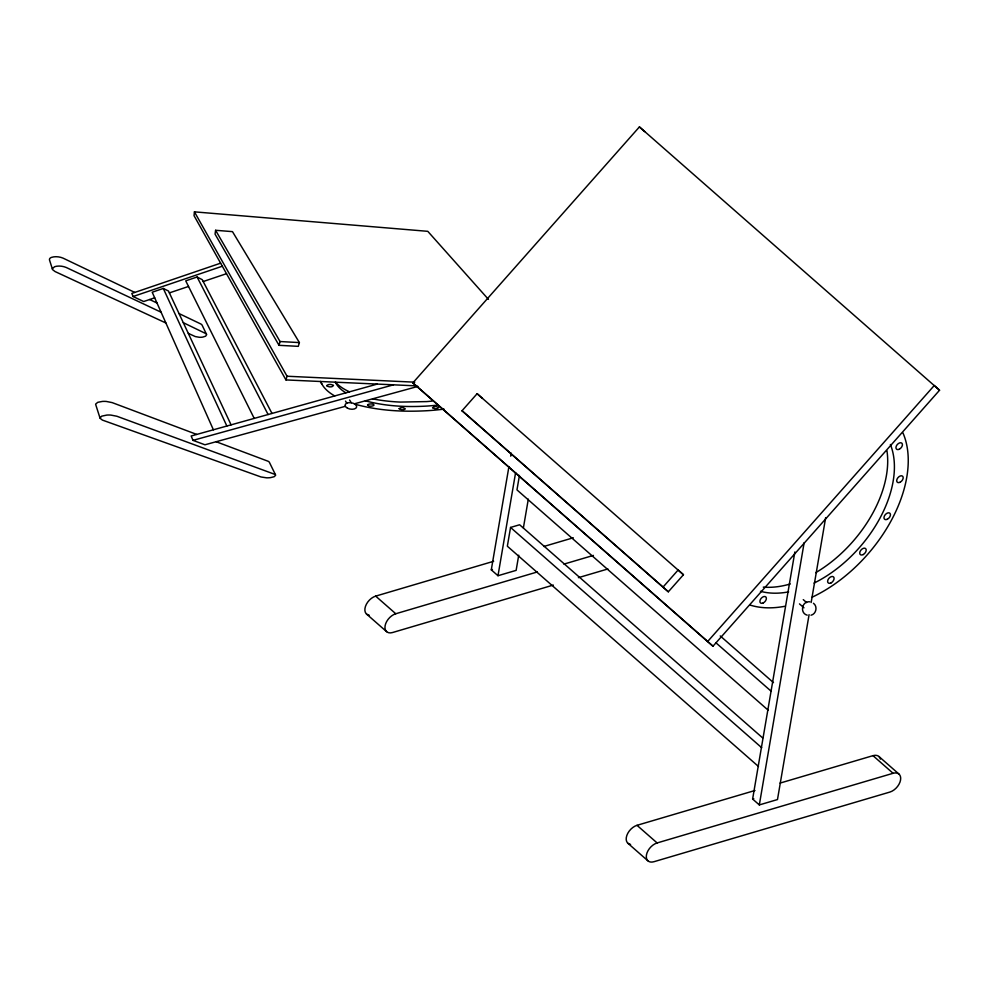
<?xml version="1.0" encoding="UTF-8"?>
<svg xmlns="http://www.w3.org/2000/svg" width="989" height="989" viewBox="0 0 989 989"><rect width="100%" height="100%" fill="white"/><g stroke="black" fill="none" stroke-linecap="round" stroke-linejoin="round"><path stroke-width="1.48" d="M488.455 299.37L427.78 231.327L194.437 211.856L194.042 215.664L285.945 379.924L416.728 385.883M100.025 417.939L101.719 416.159L106.837 415.071A17.592 9.655 9.7 0 1 110.867 415.083L116.826 416.233L275.251 474.51A2.262 1.249 9.7 0 1 275.647 475.264L274.163 476.71L270.665 477.6A16.739 9.185 9.7 0 1 266.597 477.823L261.022 476.97L102.374 420.078L100.087 418.273L95.723 404.625A3.499 1.916 9.7 0 1 95.686 404.056L97.787 402.313L102.362 401.435A16.875 9.26 9.7 0 1 106.318 401.447L112.202 402.622L196.749 434.431M215.59 230.289L215.058 234.133L279.022 345.322L298.27 346.348L299.395 342.59L232.477 231.636L215.59 230.289L280.035 341.539L279.022 345.322M518.731 555.2L516.134 570.369L497.986 575.722L491.286 569.849L508.902 466.771M510.72 456.164L511.239 453.135M497.986 575.722L515.603 472.643M762.68 737.93L519.621 524.763L510.547 527.446L507.345 546.212L758.501 766.5M519.435 475.449L516.963 489.889L768.132 710.164M523.391 527.916L528.311 499.124M809.089 614.639L777.478 799.557L759.317 804.922L752.617 799.038L794.859 551.973M759.317 804.922L804.144 542.689M811.153 602.511L825.667 517.63M285.945 379.924L287.045 376.24L194.437 211.856M412.858 382.879L639.426 126.901L939.55 390.235L712.982 646.213L412.858 382.879L712.982 646.213M462.036 410.744L477.131 393.684L683.448 574.733L668.341 591.793L462.036 410.744L668.341 591.793M663.063 587.058L678.157 569.985L683.448 574.733M707.691 641.465L934.271 385.487L939.55 390.235M220.621 263.173L131.809 293.436L133.082 296.515L143.677 301.534L154.692 297.825M133.082 296.515L222.327 266.226M231.08 424.85L168.501 291.038L163.284 288.454L152.195 292.212L213.389 429.782M271.987 413.439L202.238 279.677L197.095 277.007L185.734 280.851L254.21 418.396M169.379 292.892L188.516 286.464M203.202 281.531L226.506 273.693M811.005 615.22C816.271 614.045 817.816 606.405 813.453 603.278M369.231 615.22A11.398 7.096 -48.7 0 1 365.46 606.381A11.398 7.096 -48.7 0 1 375.672 596.12L493.659 561.282M543.802 546.484L573.299 537.781M491.286 569.849L492.423 569.503M553.321 585.068L392.571 632.527A11.398 7.096 -48.7 0 1 385.092 625.814A11.398 7.096 -48.7 0 1 395.773 613.749L537.361 571.951M563.915 564.113L593.412 555.41M578.404 577.663L607.901 568.959M630.574 844.421A11.398 7.096 -48.7 0 1 626.791 835.581A11.398 7.096 -48.7 0 1 637.003 825.321L755.003 790.483M780.074 783.09L872.99 755.658A11.398 7.096 -48.7 0 1 880.408 759.107M752.617 799.038L753.754 798.704M657.116 842.949L893.092 773.287A11.398 7.096 -48.7 0 1 900.559 780A11.398 7.096 -48.7 0 1 889.877 792.065L653.902 861.728A11.398 7.096 -48.7 0 1 646.435 855.015A11.398 7.096 -48.7 0 1 657.116 842.949L637.003 825.321M377.229 384.091L191.161 435.988L192.991 440.365L204.958 444.79L345.371 406.306M192.991 440.365L393.449 384.832M354.445 403.809L417.902 386.415M809.781 601.807C801.869 600.706 799.532 613.267 807.209 615.158M287.045 376.24L414.774 382.174M280.035 341.539L299.395 342.59M365.349 400.817C385.376 406.244 406.38 407.283 427.013 406.059A147.942 81.222 9.7 0 0 438.152 405.033M355.1 404.217C379.146 410.942 404.452 412.141 429.263 410.583A172.852 94.895 9.7 0 0 444.061 409.1M216.146 441.724L267.611 461.072A3.054 1.681 9.7 0 1 269.379 462.308L275.362 474.51M165.892 322.995L55.063 271.555L52.664 269.7A4.488 2.46 9.7 0 1 52.429 268.625L54.618 266.709A10.619 5.823 9.7 0 1 66.3 267.512L161.096 312.215M188.318 333.392L195.303 336.569L199.234 337.274A10.805 5.934 9.7 0 0 202.708 337.113L205.601 336.198L206.676 334.641A3.288 1.805 9.7 0 0 206.256 333.8L202.115 325.171A3.832 2.102 9.7 0 0 200.446 323.799L179.046 313.562M183.311 322.686L206.256 333.8M134.788 292.423L63.123 258.166A10.372 5.687 9.7 0 0 51.589 257.363A5.526 3.041 9.7 0 0 49.499 259.959L52.38 268.983M149.648 299.519L157.016 303.042M803.266 599.631L806.616 602.573M799.495 603.896L803.958 607.815M878.937 756.511L899.038 774.14M872.99 755.658L893.092 773.287M720.227 635.927L773.472 682.62M715.789 642.665L771.333 691.385M510.547 527.446L761.715 747.721M375.672 596.12L395.773 613.749M366.511 614.033L386.625 631.662M627.854 843.234L647.956 860.863M639.426 126.901L644.717 131.648M477.131 393.684L482.422 398.431M349.574 400.013L351.28 402.746M345.52 401.126L346.768 403.153M320.312 381.494L321.858 384.066M197.095 277.007L268.093 414.527M163.284 288.454L226.852 426.024M886.96 450.848A102.559 63.902 -48.7 0 1 815.764 572.656M790.298 583.955A102.559 63.902 -48.7 0 1 763.285 587.107M890.384 444.481A102.559 63.902 -48.7 0 1 814.046 583.09M788.641 591.867A102.559 63.902 -48.7 0 1 760.454 591.286M902.945 432.91A119.644 74.546 -48.7 0 1 811.994 597.257M784.846 606.282A119.644 74.546 -48.7 0 1 750.466 605.181M334.727 395.946A39.498 21.684 9.7 0 1 320.745 381.507M345.878 392.831A33.713 18.507 9.7 0 1 335.395 382.174M349.513 391.817A37.693 20.695 9.7 0 1 335.518 382.187M432.032 401.101A146.063 80.196 9.7 0 1 426.593 401.596L400.557 402.078A102.609 56.336 9.7 0 1 372.519 398.851M367.574 405.033L369.058 406.046A5.217 2.856 9.7 0 0 373.409 405.614A1.446 0.791 9.7 0 0 373.817 404.748A1.446 0.791 9.7 0 0 372.408 404.081A5.205 2.856 9.7 0 0 368.044 404.526L367.574 405.033M432.601 407.703L435.086 408.791A5.551 3.054 9.7 0 0 437.571 408.494L438.72 407.394L436.273 406.603A5.551 3.041 9.7 0 0 433.788 406.899L432.601 407.703M399.148 408.68L401.67 409.805A4.549 2.497 9.7 0 0 405.305 408.828L403.092 407.629A5.464 3.004 9.7 0 0 400.496 407.851L399.148 408.68M326.852 385.537L326.84 385.772A1.298 0.717 9.7 0 0 327.149 386.204L329.424 386.86A5.514 3.029 9.7 0 0 332.106 386.637L333.466 385.562A1.298 0.717 9.7 0 0 333.157 385.141L330.882 384.474A5.514 3.029 9.7 0 0 328.187 384.696L326.852 385.537M763.137 602.993A4.018 2.51 -48.7 0 0 765.931 597.035A4.018 2.51 -48.7 0 0 760.306 599.668A4.018 2.51 -48.7 0 0 763.137 602.993M831.081 582.892A4.018 2.51 -48.7 0 0 833.542 576.921A4.018 2.51 -48.7 0 0 827.929 579.913A4.018 2.51 -48.7 0 0 831.081 582.892M863.236 554.545A4.018 2.51 -48.7 0 0 865.622 548.574A4.018 2.51 -48.7 0 0 860.01 551.639A4.018 2.51 -48.7 0 0 863.236 554.545M887.22 519.324A4.018 2.51 -48.7 0 0 890.026 513.378A4.018 2.51 -48.7 0 0 884.389 515.998A4.018 2.51 -48.7 0 0 887.22 519.324M900.213 482.175A4.018 2.51 -48.7 0 0 902.598 476.204A4.018 2.51 -48.7 0 0 896.986 479.269A4.018 2.51 -48.7 0 0 900.213 482.175M899.421 449.154A4.018 2.51 -48.7 0 0 901.881 443.196A4.018 2.51 -48.7 0 0 896.257 446.175A4.018 2.51 -48.7 0 0 899.421 449.154M347.485 408.185A5.86 3.214 9.7 0 0 356.646 406.961A5.86 3.214 9.7 0 0 348.511 402.708A5.86 3.214 9.7 0 0 347.485 408.185"/></g></svg>
